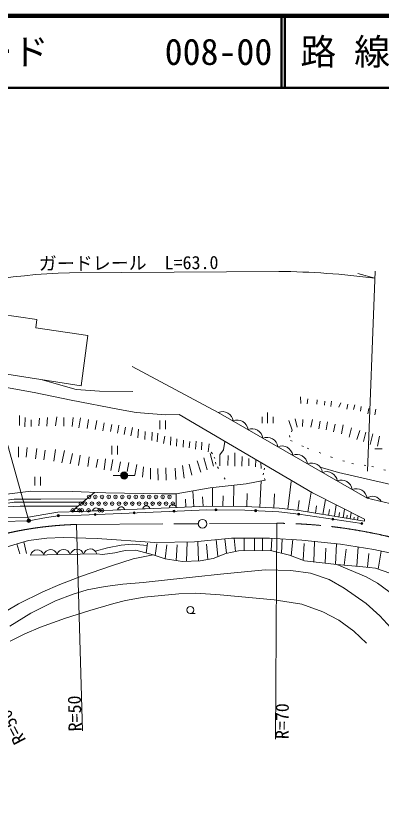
# Model space of a CAD drawing. Units: millimetres, scale not verified. Extents: x 40000 to 680000, y 20000 to 380000.
# Drawn here: x 140818 to 191629, y 270263 to 380000 of the extents above; entities that cross this region are included whole.
import ezdxf
from ezdxf.enums import TextEntityAlignment as Align

# ---------------------------------------------------------------- set-up
doc = ezdxf.new("R2010")
doc.units = ezdxf.units.MM
doc.header["$LTSCALE"] = 1000
doc.header["$PDMODE"] = 32
doc.header["$PDSIZE"] = 500
for name, pattern in [('CHAIN', [18.5, 12, -1.5, 3.5, -1.5]), ('DASHED', [7.5, 6, -1.5]), ('DOTTED', [1.75, 0.25, -1.5])]:
    doc.linetypes.add(name, pattern=pattern)
for name, color, linetype, lineweight in [('M-BGD', 7, 'Continuous', 13), ('M-BMK', 2, 'CHAIN', 13), ('M-BMK-SRVR', 3, 'Continuous', 13), ('M-STR-HTXT', 7, 'Continuous', 13), ('M-TTL', 2, 'Continuous', 140), ('M-TTL-LINE', 7, 'Continuous', 50)]:
    doc.layers.add(name, color=color, linetype=linetype, lineweight=lineweight)
doc.layers.add('M-TTL-TXT', color=7, linetype='Continuous')
doc.styles.add('ＭＳ ゴシック', font='')
doc.styles.get('ＭＳ ゴシック').set_extended_font_data('MS Gothic')

msp = doc.modelspace()

# ---------------------------------------------------------------- hatches: boundary and pattern name
at = {"layer": 'M-BGD'}
for points in [[(155376, 316083, -1), (156376, 316083, -0.41421), (155876, 315583, -0.41421)], [(146578, 310509, -0.41421), (146728, 310659, -0.41421), (146878, 310509, -1)], [(151699, 310683, -0.41421), (151849, 310833, -0.41421), (151999, 310683, -1)], [(157121, 310910, -0.41421), (157271, 311060, -0.41421), (157421, 310910, -1)], [(162677, 311142, -0.41421), (162827, 311292, -0.41421), (162977, 311142, -1)], [(168497, 311329, -0.41421), (168647, 311479, -0.41421), (168797, 311329, -1)], [(174021, 311215, -0.41421), (174171, 311365, -0.41421), (174321, 311215, -1)], [(180013, 310715, -0.41421), (180163, 310865, -0.41421), (180313, 310715, -1)], [(142472, 309814, -0.41421), (142622, 309964, -0.41421), (142772, 309814, -1)], [(184745, 310020, -0.41421), (184895, 310170, -0.41421), (185045, 310020, -1)], [(188785, 309427, -0.41421), (188935, 309577, -0.41421), (189085, 309427, -1)]]:
    msp.add_hatch(color=256, dxfattribs=at).paths.add_polyline_path(points)
at = {"layer": 'M-STR-HTXT'}
msp.add_hatch(color=256, dxfattribs=at).paths.add_polyline_path([(142746, 310031, -1), (142497, 309597, -1)])

# ---------------------------------------------------------------- linework, layer by layer
at = {"layer": 'M-BGD'}
for p, q in [((180428, 327029), (180458, 326103)), ((181405, 326772), (181355, 326062)), ((182730, 326611), (182664, 326027)), ((183787, 326450), (183762, 325868)), ((184734, 326432), (184646, 325688)), ((186002, 326175), (185751, 325575)), ((186988, 326033), (186832, 325327)), ((187983, 325931), (187771, 325271)), ((175836, 323364), (175836, 324864)), ((188855, 325674), (188743, 325021)), ((189909, 325432), (189785, 324651)), ((190865, 325332), (190747, 324511)), ((141346, 324436), (141319, 323058)), ((142109, 324174), (142070, 322857)), ((142977, 323841), (142960, 322924)), ((144101, 324069), (144001, 323007)), ((145246, 324146), (145113, 322968)), ((146521, 324263), (146360, 323007)), ((147494, 324163), (147511, 322974)), ((148792, 324136), (148653, 322924)), ((149837, 324091), (149598, 322724)), ((150938, 323886), (150766, 322630)), ((152097, 323747), (151858, 322485)), ((160839, 323733), (160839, 322533)), ((161639, 323733), (161639, 322533)), ((175086, 323364), (175086, 324264)), ((176586, 323364), (176586, 324264)), ((178785, 323749), (179246, 322392)), ((179677, 323987), (179925, 322793)), ((180738, 323902), (180664, 322912)), ((182056, 323888), (181853, 322837)), ((153114, 323413), (152903, 322324)), ((154193, 323174), (153998, 322235)), ((155145, 323085), (154939, 321962)), ((156063, 322796), (155896, 321790)), ((157036, 322751), (156808, 321612)), ((183160, 323656), (182961, 322569)), ((184172, 323563), (183963, 322459)), ((185211, 323220), (184991, 322177)), ((186360, 323129), (186093, 321883)), ((187486, 322715), (187180, 321435)), ((157877, 322545), (157766, 321328)), ((158822, 322190), (158761, 321095)), ((159763, 322139), (159713, 320972)), ((160574, 321967), (160480, 320778)), ((161543, 321555), (161340, 320529)), ((188656, 322374), (188239, 321101)), ((189513, 322120), (189182, 320836)), ((190447, 321885), (190084, 320422)), ((191412, 321560), (191103, 320162)), ((162385, 321452), (162319, 320322)), ((163211, 321179), (163176, 320190)), ((164144, 321018), (164082, 320014)), ((165025, 320845), (164929, 319941)), ((165887, 320864), (165822, 319776)), ((166705, 320752), (166624, 319667)), ((167721, 320521), (167590, 319402)), ((141182, 320071), (141186, 318633)), ((142405, 319998), (142283, 318637)), ((143728, 319846), (143544, 318417)), ((144901, 319635), (144726, 318251)), ((146320, 319732), (146111, 318074)), ((147575, 319589), (147243, 317865)), ((154177, 320197), (154177, 318997)), ((154977, 320197), (154977, 318997)), ((191754, 319794), (190754, 319794)), ((148700, 319149), (148368, 317722)), ((149776, 318900), (149547, 317472)), ((151032, 318696), (150822, 317359)), ((152221, 318389), (151986, 317221)), ((153299, 318430), (153110, 316869)), ((154325, 318323), (154054, 316788)), ((166964, 318556), (167439, 316893)), ((167864, 319151), (168328, 317386)), ((169208, 318988), (169181, 317427)), ((170337, 318857), (170285, 317481)), ((171280, 319261), (171299, 317392)), ((172290, 318760), (172260, 317403)), ((173221, 318437), (173218, 317440)), ((174201, 318306), (174132, 317307)), ((155392, 317987), (155086, 316605)), ((156535, 317907), (156287, 316670)), ((157651, 317602), (157367, 316161)), ((158583, 317289), (158452, 315870)), ((161686, 317143), (161744, 315455)), ((163988, 317463), (164211, 315723)), ((164905, 317662), (165299, 316121)), ((166038, 318138), (166538, 316540)), ((174914, 317887), (174923, 317054)), ((155376, 316083), (154376, 316083)), ((156376, 316083), (157376, 316083)), ((159573, 317136), (159529, 315572)), ((160587, 317056), (160616, 315470)), ((162977, 317110), (163075, 315544)), ((143464, 315910), (143464, 314710)), ((144264, 315910), (144264, 314710)), ((174751, 311687), (174928, 315344)), ((178637, 311408), (179117, 315278)), ((165558, 311763), (165459, 313972)), ((168151, 311834), (168177, 314428)), ((171092, 311803), (171123, 314745)), ((148511, 311061), (151761, 313741)), ((164453, 311714), (164404, 312818)), ((166854, 311820), (166796, 313116)), ((169622, 311819), (169637, 313289)), ((172922, 311776), (173011, 313604)), ((176698, 311593), (176792, 313540)), ((181422, 311018), (181871, 313795)), ((183523, 310679), (183862, 312779)), ((162141, 311614), (163131, 311655)), ((180033, 311235), (180206, 312631)), ((182472, 310848), (182642, 311899)), ((185121, 310420), (185379, 312018)), ((148757, 311069), (149747, 311097)), ((151487, 311168), (152477, 311210)), ((154964, 311314), (155954, 311355)), ((158476, 311461), (159466, 311502)), ((184322, 310549), (184451, 311348)), ((185728, 310322), (185827, 310930)), ((186336, 310223), (186533, 311439)), ((186830, 310144), (186903, 310596)), ((187324, 310064), (187470, 310969)), ((187817, 309984), (187865, 310281)), ((188311, 309904), (188407, 310499)), ((170106, 305290), (169907, 307312)), ((171357, 305536), (171199, 307399)), ((172577, 305628), (172585, 307392)), ((174017, 305641), (174026, 307385)), ((175135, 305651), (175143, 307380)), ((176348, 305637), (176443, 307356)), ((177746, 305287), (177857, 307278)), ((141391, 305205), (140980, 306601)), ((142301, 305262), (141960, 306890)), ((159139, 306667), (158942, 305342)), ((160410, 306612), (160197, 304986)), ((161829, 306478), (161608, 304500)), ((163238, 306467), (163096, 304281)), ((164535, 304169), (164636, 306876)), ((166227, 304238), (166113, 306938)), ((167512, 304428), (167345, 306533)), ((168931, 304829), (168698, 307193)), ((179086, 304932), (179341, 307196)), ((180768, 304320), (180900, 306651)), ((182278, 304088), (182357, 306940)), ((185272, 303729), (185424, 306617)), ((142859, 305036), (152091, 305184)), ((183916, 306011), (183835, 303901)), ((186457, 303627), (186776, 305853)), ((188226, 303487), (188443, 306163)), ((189708, 303339), (189900, 305275)), ((191187, 303075), (191619, 305596)), ((165088, 296900), (165754, 296900))]:
    msp.add_line(p, q, dxfattribs=at)
for points in [[(139176, 330871), (134820, 331980), (131423, 332768), (130013, 331994), (130056, 331585), (133934, 331040), (149932, 328543), (150843, 335565), (143595, 336600), (143766, 337804), (138649, 338535), (137681, 331758), (139180, 331379), (139170, 330223)], [(156992, 331268), (168975, 324864), (189660, 312958), (193598, 312000), (196937, 311871), (203101, 308546), (212440, 301540), (239010, 284519), (240037, 284325), (256720, 273795), (262927, 270263)], [(144470, 329395), (149213, 328042), (152453, 327828), (157089, 327781)], [(138823, 310204), (142570, 310313), (144986, 310741), (146682, 311008), (149878, 311101), (163247, 311660), (167345, 311842), (172697, 311787), (177440, 311557), (180233, 311210), (189298, 309744), (189327, 310038), (182059, 313684), (163538, 324578), (161619, 324535), (157555, 324859), (155239, 325260), (148519, 326556), (143380, 327628), (139027, 328405)], [(169208, 318988), (169699, 319662), (169894, 320840)], [(183144, 317258), (185678, 316531), (192370, 314973), (194947, 314373), (201339, 312766), (206947, 311499), (210930, 310201), (216534, 307556), (220833, 305677)], [(100501, 297362), (102225, 297376), (107118, 296789), (138435, 313383), (142916, 313898), (148768, 313871), (153355, 313672), (161105, 313533), (163099, 313555), (163120, 311655)], [(103778, 296281), (107627, 296364), (126152, 306089), (132065, 309235), (135157, 310856), (138328, 312486), (140577, 312829), (144286, 312829), (150684, 312853)], [(103910, 295834), (107743, 295917), (126362, 305692), (132275, 308837), (135364, 310457), (138468, 312052), (140611, 312379), (144287, 312379), (150136, 312401)], [(127058, 305439), (132682, 308429), (135617, 309969), (138745, 311681), (141417, 311829), (144288, 311829), (149466, 311849)], [(126956, 305174), (131191, 307217), (135939, 309026), (138887, 309706), (142622, 309814), (145068, 310248), (146728, 310509), (149896, 310601), (163268, 311160), (167353, 311342), (172683, 311287), (177397, 311058), (180163, 310715), (188935, 309427)], [(110087, 291371), (115702, 294273), (122165, 298295), (128671, 301804), (132459, 303696), (136732, 305350), (142579, 307073), (145118, 307380), (147426, 307471), (152155, 307355), (160174, 306798), (165671, 306894), (170807, 307401), (176102, 307375), (180594, 307127), (185964, 306560), (190592, 305819), (195624, 304725)], [(151870, 305559), (153575, 306056), (155454, 306423), (157037, 306535), (159097, 306384)], [(113119, 289450), (115733, 289955), (123577, 291981), (128722, 293014), (133109, 294192), (135721, 295055), (138202, 296508), (141178, 298267), (144602, 299921), (146943, 300933), (149960, 302083), (154129, 303535), (157125, 304510), (159908, 305085)], [(152091, 305184), (152866, 305099), (154576, 305350), (156016, 305684), (157501, 305724), (159908, 305085)], [(159908, 305085), (161608, 304500), (164005, 304147), (166468, 304248), (168255, 304555), (170033, 305275), (171784, 305620), (176250, 305661), (178900, 304999), (180975, 304245), (185471, 303705), (189544, 302018), (191092, 301129), (192687, 299962), (194327, 298508), (195985, 296432), (197394, 294396), (198221, 292891), (198870, 291092), (199194, 289368)], [(139996, 295140), (142908, 296944), (146350, 298680), (148796, 299600), (150764, 300207), (153238, 300661), (155707, 300974), (158513, 301218), (162325, 301639), (169304, 302391), (175492, 302999), (179058, 302883), (181812, 302516), (184382, 301635), (186474, 300448), (189533, 298308), (191446, 296591), (192966, 294933)], [(185471, 303705), (189079, 303419), (190840, 303195), (192823, 302510), (196544, 301945), (200544, 300470), (201792, 299594), (202134, 298859), (202085, 294740), (202021, 292536), (202340, 289918), (203242, 287494)], [(140016, 293058), (142059, 294073), (144242, 295026), (147746, 296266), (151109, 297322), (154436, 298321), (156085, 298713), (158674, 299172), (163473, 299644), (165874, 299717), (169236, 299503), (176747, 298825), (180612, 298211), (183505, 297125), (185757, 295998), (187842, 294436), (189594, 292794)]]:
    msp.add_lwpolyline(points, dxfattribs=at)
at = {"layer": 'M-BGD', "linetype": 'DOTTED'}
for points in [[(179246, 322392), (178881, 321678), (179003, 320957), (181346, 319880), (184600, 318670), (187526, 317770), (190324, 317368), (193471, 316464), (195900, 315971), (197592, 315423), (199968, 314999), (203798, 313989), (206663, 313039), (209747, 312033), (215456, 309624), (217725, 308609), (219138, 308060), (219827, 308602), (219993, 309248), (219993, 309590), (219793, 310024)], [(169924, 315578), (168637, 317692), (168505, 318446), (168151, 319122), (167637, 319804)], [(175489, 315455), (175220, 316175), (175342, 316894), (175538, 317520)]]:
    msp.add_lwpolyline(points, dxfattribs=at)
at = {"layer": 'M-BGD', "linetype": 'DASHED'}
msp.add_lwpolyline([(163099, 313555), (167843, 314392), (172839, 314930), (175489, 315455)], dxfattribs=at)
at = {"layer": 'M-BGD'}
for centre, radius in [((155876, 316083), 500), ((146728, 310509), 150), ((151849, 310683), 150), ((157271, 310910), 150), ((162827, 311142), 150), ((168647, 311329), 150), ((174171, 311215), 150), ((180163, 310715), 150), ((142622, 309814), 150), ((184895, 310020), 150), ((188935, 309427), 150), ((165088, 297400), 500)]:
    msp.add_circle(centre, radius, dxfattribs=at)
for centre, radius, start, end in [((169547, 323465), 1511, 7.91334, 112.236), ((171616, 322275), 1511, 7.91334, 112.236), ((173684, 321084), 1511, 7.91334, 112.236), ((175753, 319893), 1511, 7.91334, 112.236), ((177821, 318703), 1511, 7.91334, 112.236), ((179890, 317512), 1511, 7.91334, 112.236), ((181958, 316322), 1511, 7.91334, 112.236), ((184027, 315131), 1511, 7.91334, 112.236), ((186095, 313940), 1511, 7.91334, 112.236), ((188164, 312750), 1511, 7.91334, 112.236), ((190441, 311880), 1330, 26.72348, 125.92399), ((155463, 311237), 505, 13.56464, 171.22283), ((158975, 311384), 505, 13.56464, 171.22283), ((162640, 311537), 505, 13.56464, 171.22283), ((149255, 310985), 505, 12.83682, 170.49502), ((151986, 311091), 505, 13.56464, 171.22283), ((143786, 304807), 955, 15.73526, 166.10222), ((145633, 304837), 955, 15.73526, 166.10222), ((147479, 304866), 955, 15.73526, 166.10222), ((149325, 304896), 955, 15.73526, 166.10222), ((151171, 304925), 955, 15.73526, 166.10222)]:
    msp.add_arc(centre, radius, start, end, dxfattribs=at)
for p in [(151014, 313125), (151875, 313125), (152813, 313125), (153750, 313125), (154688, 313125), (155625, 313125), (156563, 313125), (157500, 313125), (158438, 313125), (159375, 313125), (160313, 313125), (161250, 313125), (162188, 313125), (149877, 312188), (150469, 312188), (151406, 312188), (152344, 312188), (153281, 312188), (154219, 312188), (155156, 312188), (156094, 312188), (157031, 312188), (157969, 312188), (158906, 312188), (159844, 312188), (160781, 312188), (161719, 312188), (162656, 312188), (148740, 311250), (149683, 311250), (150000, 311250), (150938, 311250), (152463, 311250), (152813, 311250)]:
    msp.add_point(p, dxfattribs=at)
at = {"layer": 'M-BMK'}
msp.add_line((149274, 309291), (177125, 309460), dxfattribs=at)
for centre, radius, start, end in [((176629, 239462), 70000, 58.39661, 89.59422), ((150680, 259311), 50000, 91.61179, 117.60915)]:
    msp.add_arc(centre, radius, start, end, dxfattribs=at)
at = {"layer": 'M-BMK-SRVR'}
msp.add_circle((166766, 309397), 600, dxfattribs=at)
at = {"layer": 'M-STR-HTXT'}
for p, q in [((177373, 344459), (148289, 344277)), ((190751, 343508), (188385, 344163)), ((189742, 316714), (190789, 344512)), ((142622, 309814), (134550, 338635)), ((177125, 309460), (176913, 279461)), ((149274, 309291), (150081, 280594))]:
    msp.add_line(p, q, dxfattribs=at)
msp.add_circle((142622, 309814), 250, dxfattribs=at)
for centre, radius, start, end in [((150680, 259311), 85000, 91.61179, 108.54915), ((176629, 239462), 105000, 82.27077, 89.59422)]:
    msp.add_arc(centre, radius, start, end, dxfattribs=at)
at = {"layer": 'M-TTL'}
msp.add_line((680000, 380000), (40000, 380000), dxfattribs=at)
at = {"layer": 'M-TTL-LINE'}
for p, q in [((177750, 380000), (177750, 370000)), ((178250, 380000), (178250, 370000)), ((40000, 370000), (680000, 370000))]:
    msp.add_line(p, q, dxfattribs=at)

# ---------------------------------------------------------------- texts
at = {"layer": 'M-STR-HTXT', "style": 'ＭＳ ゴシック'}
msp.add_text('ガードレール\u3000L=63.0', height=1833, rotation=0.358, dxfattribs=at).set_placement((156514, 344174), align=Align.BOTTOM_CENTER)
msp.add_text('R=50', height=1833, rotation=91.612, dxfattribs=at).set_placement((150539, 280566), align=Align.BOTTOM_LEFT)
for s, rotation, p in [('R=70', 89.594, (176913, 279461)), ('R=50', 117.609, (140657, 278475))]:
    msp.add_text(s, height=1833, rotation=rotation, dxfattribs=at).set_placement(p, align=Align.TOP_LEFT)
at = {"layer": 'M-TTL-TXT', "style": 'ＭＳ ゴシック'}
for s, p in [('図面コード', (120380, 375000)), ('008-00', (161521, 375000)), ('路 線 名', (180380, 375000))]:
    msp.add_text(s, height=3666, dxfattribs=at).set_placement(p, align=Align.MIDDLE_LEFT)

doc.saveas('drawing.dxf')
